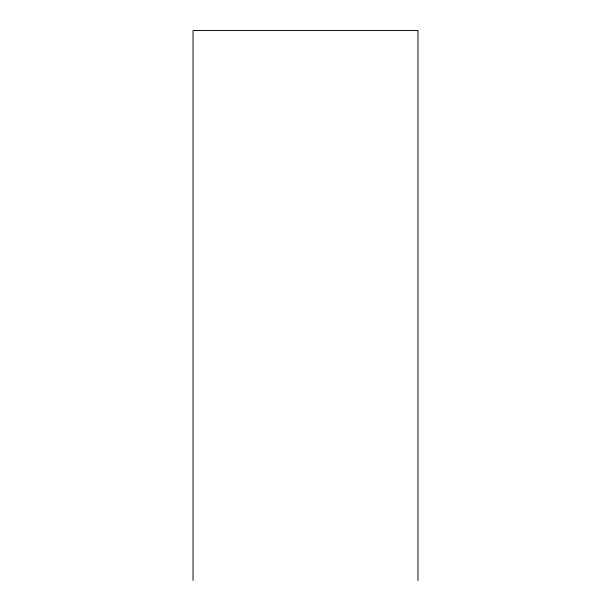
<?xml version="1.0" encoding="UTF-8"?>
<svg xmlns="http://www.w3.org/2000/svg" width="611" height="611" viewBox="0 0 611 611"><rect width="100%" height="100%" fill="white"/><g stroke="black" fill="none" stroke-linecap="round" stroke-linejoin="round"><path stroke-width="0.92" d="M417.962 580.45L417.962 30.55L193.038 30.55L193.038 580.45"/></g></svg>
